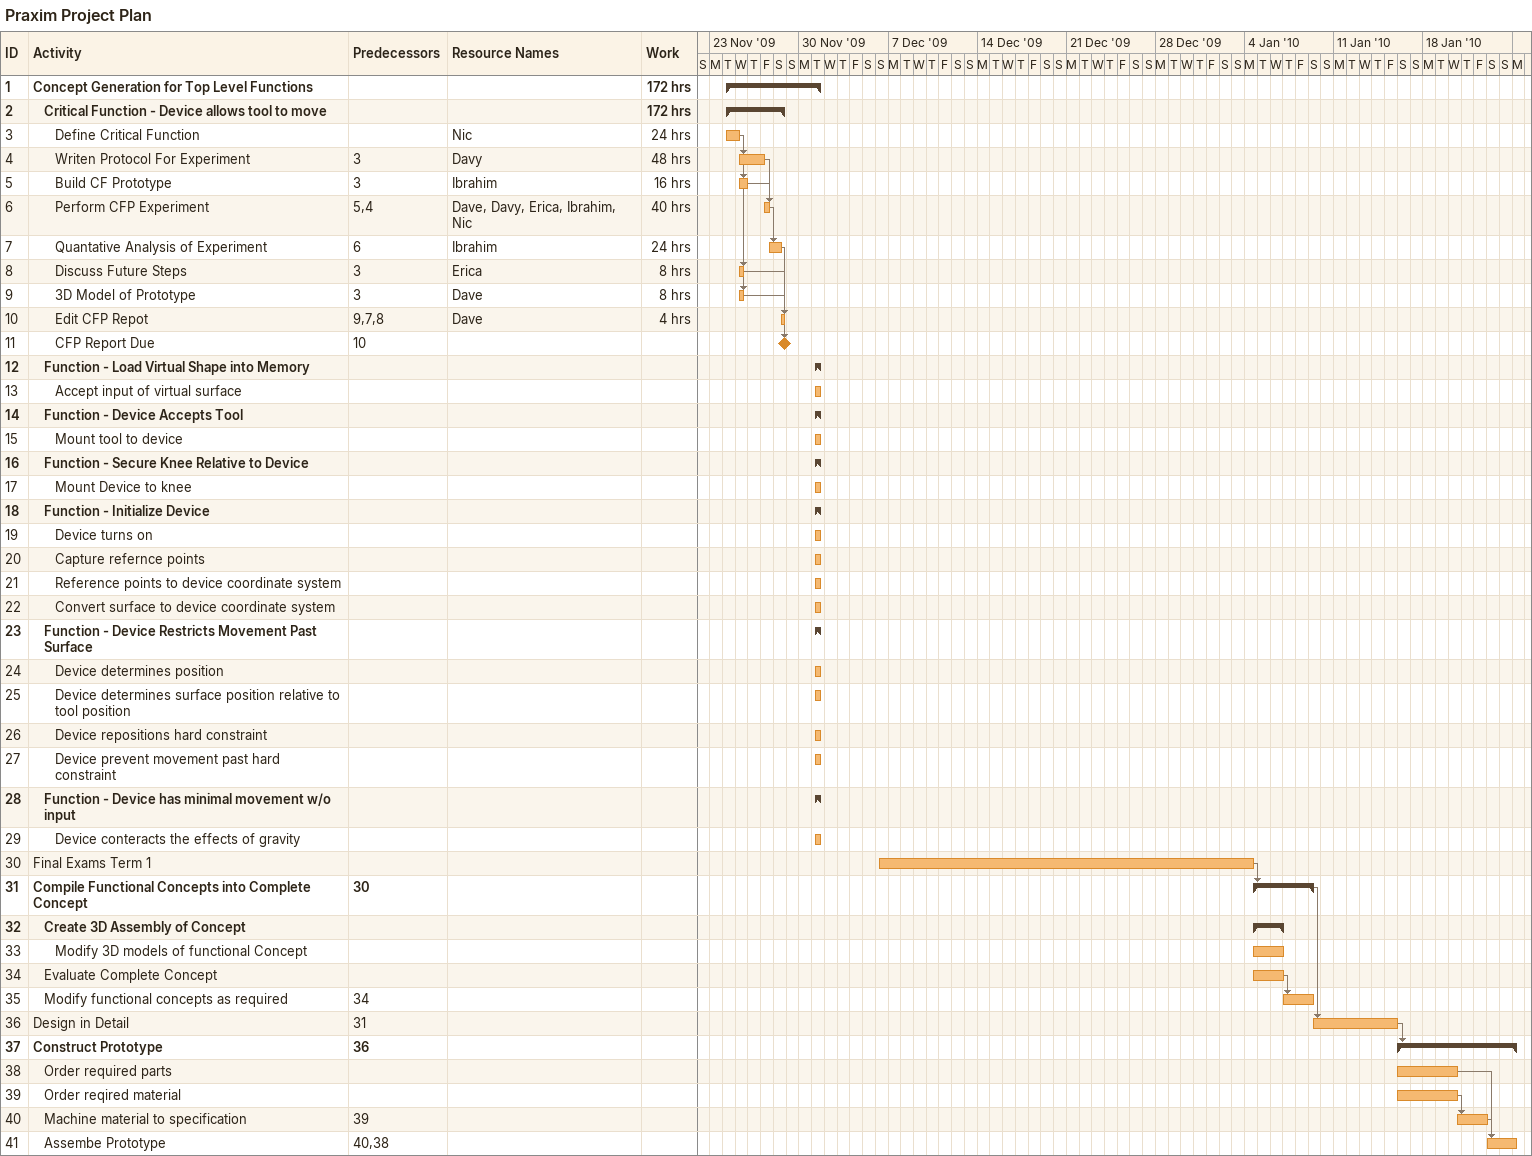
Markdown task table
Praxim Project Plan

| ID | Level | Task | Start | Finish | Predecessors | Resources | Work (h) |
|---|---|---|---|---|---|---|---|
| 1 | 1 | **Concept Generation for Top Level Functions** | 2009-11-24 | 2009-12-01 |  |  | 172 |
| 2 | 2 | **Critical Function - Device allows tool to move** | 2009-11-24 | 2009-11-28 |  |  | 172 |
| 3 | 3 | Define Critical Function | 2009-11-24 | 2009-11-25 |  | Nic | 24 |
| 4 | 3 | Writen Protocol For Experiment | 2009-11-25 | 2009-11-27 | 3 | Davy | 48 |
| 5 | 3 | Build CF Prototype | 2009-11-25 | 2009-11-26 | 3 | Ibrahim | 16 |
| 6 | 3 | Perform CFP Experiment | 2009-11-27 | 2009-11-27 | 5, 4 | Dave, Davy, Erica, Ibrahim, Nic | 40 |
| 7 | 3 | Quantative Analysis of Experiment | 2009-11-27 | 2009-11-28 | 6 | Ibrahim | 24 |
| 8 | 3 | Discuss Future Steps | 2009-11-25 | 2009-11-25 | 3 | Erica | 8 |
| 9 | 3 | 3D Model of Prototype | 2009-11-25 | 2009-11-25 | 3 | Dave | 8 |
| 10 | 3 | Edit CFP Repot | 2009-11-28 | 2009-11-28 | 9, 7, 8 | Dave | 4 |
| 11 | 3 | CFP Report Due (milestone) | 2009-11-28 | 2009-11-28 | 10 |  |  |
| 12 | 2 | **Function - Load Virtual Shape into Memory** | 2009-12-01 | 2009-12-01 |  |  |  |
| 13 | 3 | Accept input of virtual surface | 2009-12-01 | 2009-12-01 |  |  |  |
| 14 | 2 | **Function - Device Accepts Tool** | 2009-12-01 | 2009-12-01 |  |  |  |
| 15 | 3 | Mount tool to device | 2009-12-01 | 2009-12-01 |  |  |  |
| 16 | 2 | **Function - Secure Knee Relative to Device** | 2009-12-01 | 2009-12-01 |  |  |  |
| 17 | 3 | Mount Device to knee | 2009-12-01 | 2009-12-01 |  |  |  |
| 18 | 2 | **Function - Initialize Device** | 2009-12-01 | 2009-12-01 |  |  |  |
| 19 | 3 | Device turns on | 2009-12-01 | 2009-12-01 |  |  |  |
| 20 | 3 | Capture refernce points | 2009-12-01 | 2009-12-01 |  |  |  |
| 21 | 3 | Reference points to device coordinate system | 2009-12-01 | 2009-12-01 |  |  |  |
| 22 | 3 | Convert surface to device coordinate system | 2009-12-01 | 2009-12-01 |  |  |  |
| 23 | 2 | **Function - Device Restricts Movement Past Surface** | 2009-12-01 | 2009-12-01 |  |  |  |
| 24 | 3 | Device determines position | 2009-12-01 | 2009-12-01 |  |  |  |
| 25 | 3 | Device determines surface position relative to tool position | 2009-12-01 | 2009-12-01 |  |  |  |
| 26 | 3 | Device repositions hard constraint | 2009-12-01 | 2009-12-01 |  |  |  |
| 27 | 3 | Device prevent movement past hard constraint | 2009-12-01 | 2009-12-01 |  |  |  |
| 28 | 2 | **Function - Device has minimal movement w/o input** | 2009-12-01 | 2009-12-01 |  |  |  |
| 29 | 3 | Device conteracts the effects of gravity | 2009-12-01 | 2009-12-01 |  |  |  |
| 30 | 1 | Final Exams Term 1 | 2009-12-06 | 2010-01-04 |  |  |  |
| 31 | 1 | **Compile Functional Concepts into Complete Concept** | 2010-01-04 | 2010-01-09 | 30 |  |  |
| 32 | 2 | **Create 3D Assembly of Concept** | 2010-01-04 | 2010-01-07 |  |  |  |
| 33 | 3 | Modify 3D models of functional Concept | 2010-01-04 | 2010-01-07 |  |  |  |
| 34 | 2 | Evaluate Complete Concept | 2010-01-04 | 2010-01-07 |  |  |  |
| 35 | 2 | Modify functional concepts as required | 2010-01-07 | 2010-01-09 | 34 |  |  |
| 36 | 1 | Design in Detail | 2010-01-09 | 2010-01-16 | 31 |  |  |
| 37 | 1 | **Construct Prototype** | 2010-01-16 | 2010-01-25 | 36 |  |  |
| 38 | 2 | Order required parts | 2010-01-16 | 2010-01-20 |  |  |  |
| 39 | 2 | Order reqired material | 2010-01-16 | 2010-01-20 |  |  |  |
| 40 | 2 | Machine material to specification | 2010-01-20 | 2010-01-23 | 39 |  |  |
| 41 | 2 | Assembe Prototype | 2010-01-23 | 2010-01-25 | 40, 38 |  |  |
